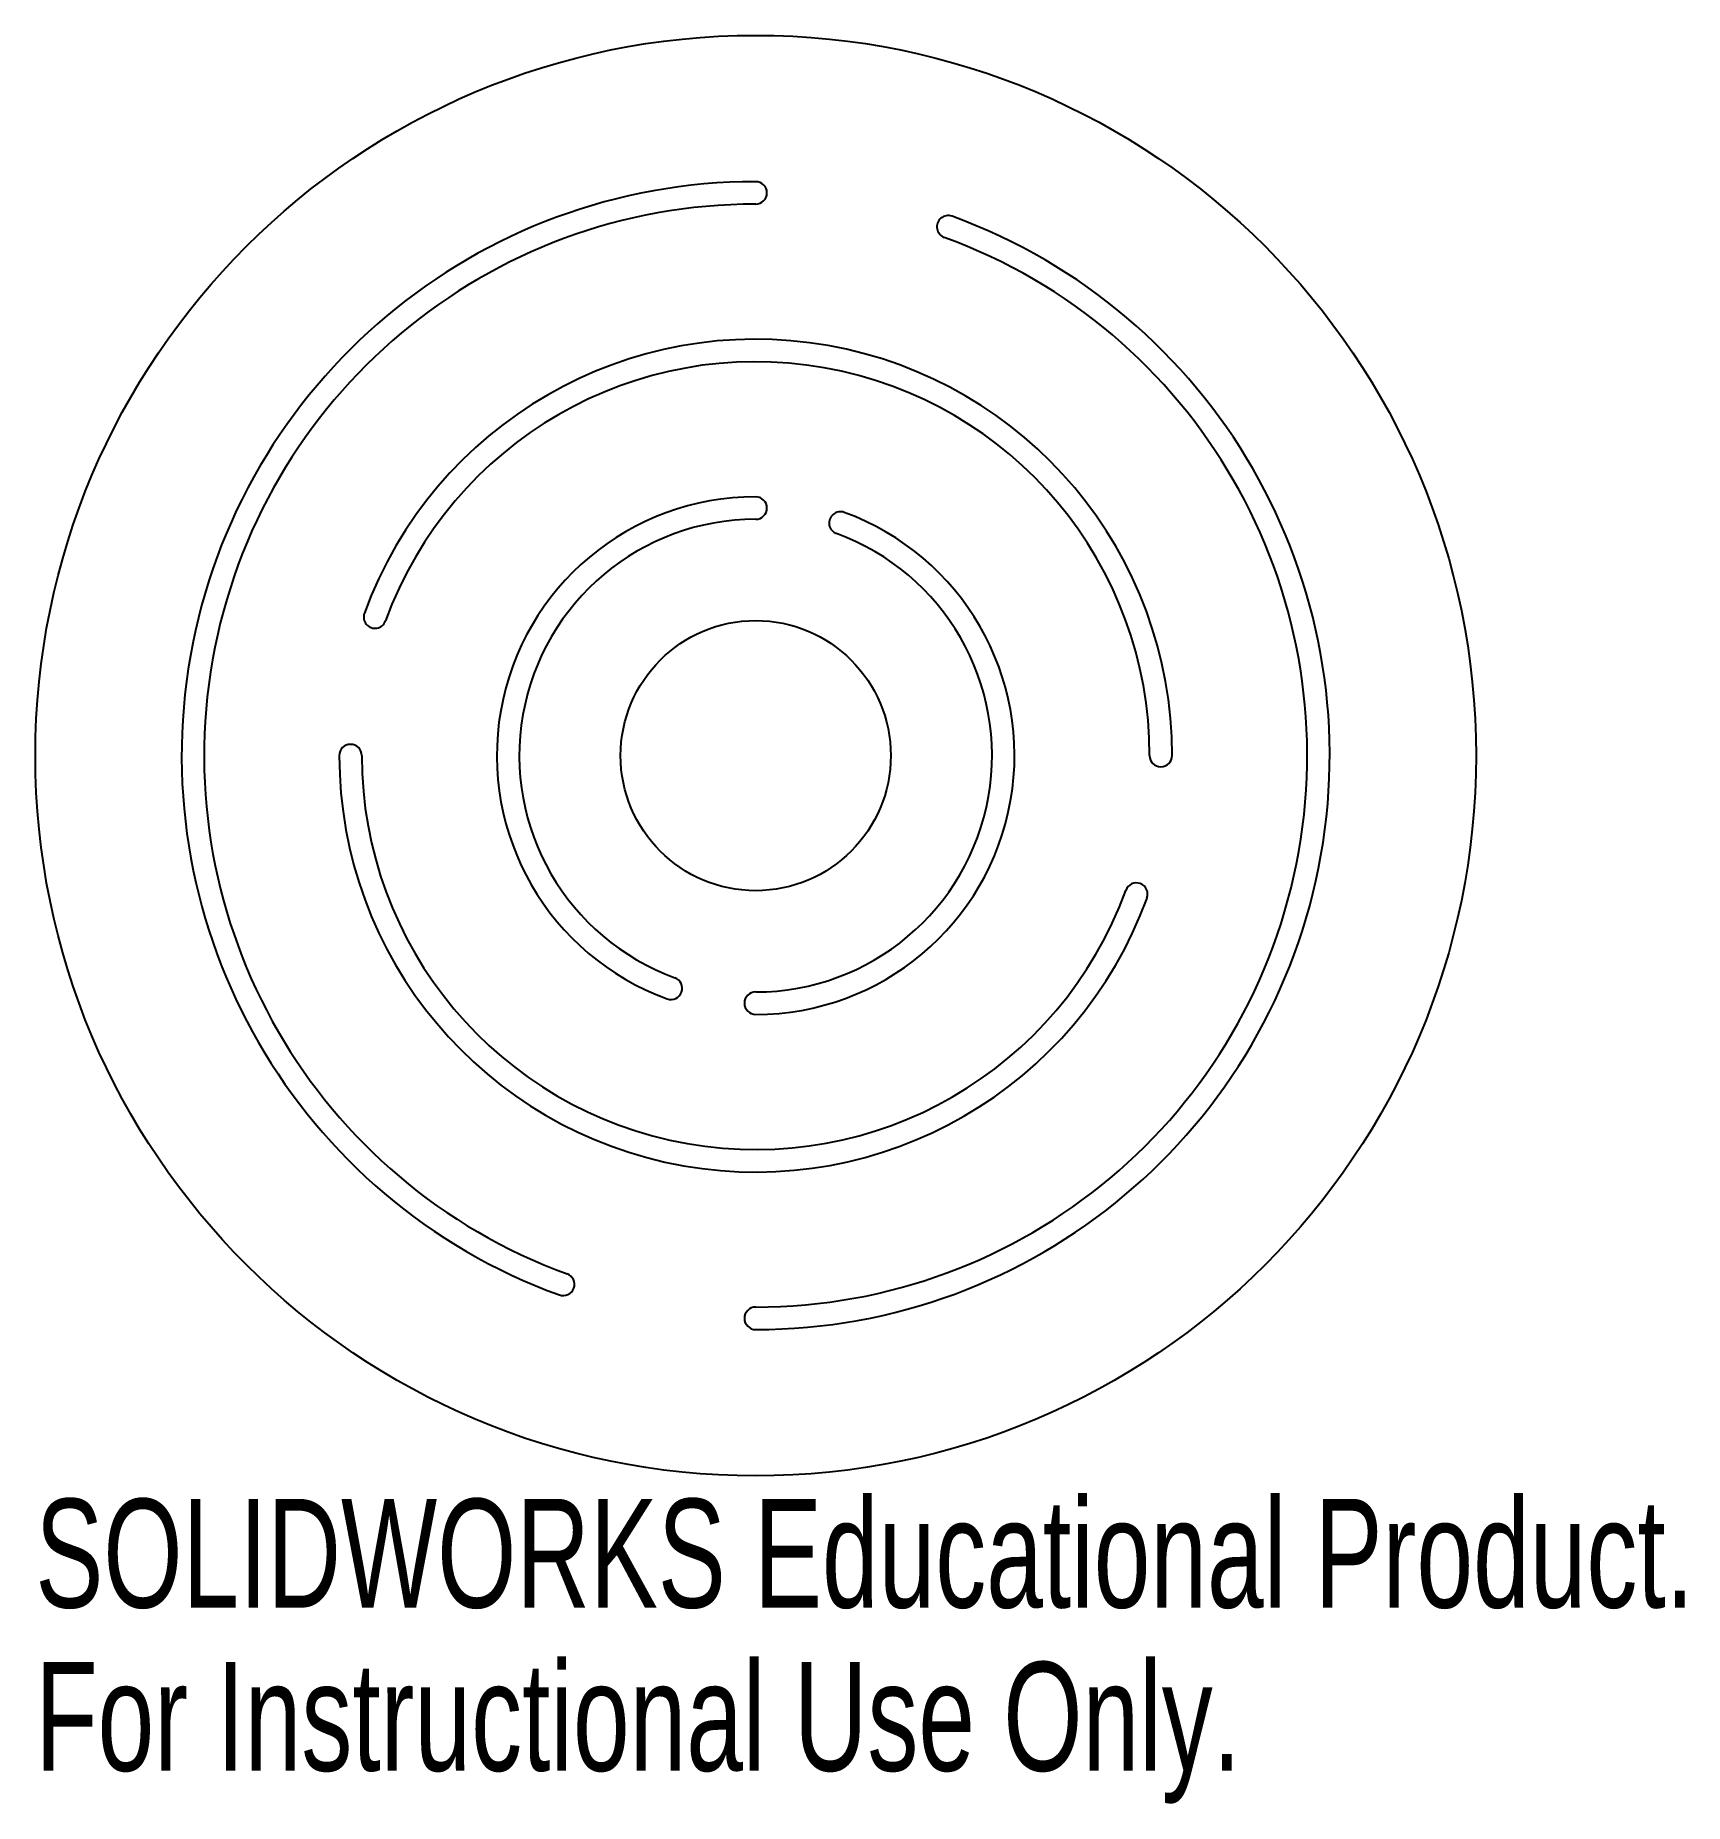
# Model space of a CAD drawing. Header units: millimetres. Extents: x -32 to 41.3, y -46.6 to 32.
import ezdxf

# ---------------------------------------------------------------- set-up
doc = ezdxf.new("R2010")
doc.units = ezdxf.units.MM
doc.styles.add('SLDTEXTSTYLE0', font='TXT', dxfattribs={"width": 0.7})

msp = doc.modelspace()

# ---------------------------------------------------------------- linework, layer by layer
at = {"color": 7, "linetype": 'Continuous', "lineweight": 25}
for radius in [32, 6]:
    msp.add_circle((0, 0), radius, dxfattribs=at)
for centre, radius, start, end in [((0, 0), 25.5, 90, 250), ((0, 25), 0.5, 270, 90), ((0, 0), 24.5, 90, 250), ((0, 0), 25.5, 270, 70), ((8.551, 23.492), 0.5, 70, 250), ((0, 0), 24.5, 270, 70), ((0, 0), 18.5, 0, 160), ((0, 0), 17.5, 0, 160), ((0, 0), 11.5, 90, 250), ((0, 11), 0.5, 270, 90), ((0, 0), 10.5, 90, 250), ((0, 0), 11.5, 270, 70), ((3.762, 10.337), 0.5, 70, 250), ((0, 0), 10.5, 270, 70), ((-16.914, 6.156), 0.5, 160, 340), ((-18, 0), 0.5, 0, 180), ((0, 0), 18.5, 180, 340), ((0, 0), 17.5, 180, 340), ((18, 0), 0.5, 180, 0), ((16.914, -6.156), 0.5, 340, 160), ((-3.762, -10.337), 0.5, 250, 70), ((0, -11), 0.5, 90, 270), ((-8.551, -23.492), 0.5, 250, 70), ((0, -25), 0.5, 90, 270)]:
    msp.add_arc(centre, radius, start, end, dxfattribs=at)

# ---------------------------------------------------------------- texts
at = {"color": 7, "linetype": 'Continuous', "char_height": 4.83362, "attachment_point": 1, "style": 'SLDTEXTSTYLE0'}
for s, insert in [('SOLIDWORKS Educational Product.', (-32, -33.02)), ('For Instructional Use Only.', (-32, -40.27))]:
    msp.add_mtext(s, dxfattribs=dict(at, insert=insert))

doc.saveas('drawing.dxf')
